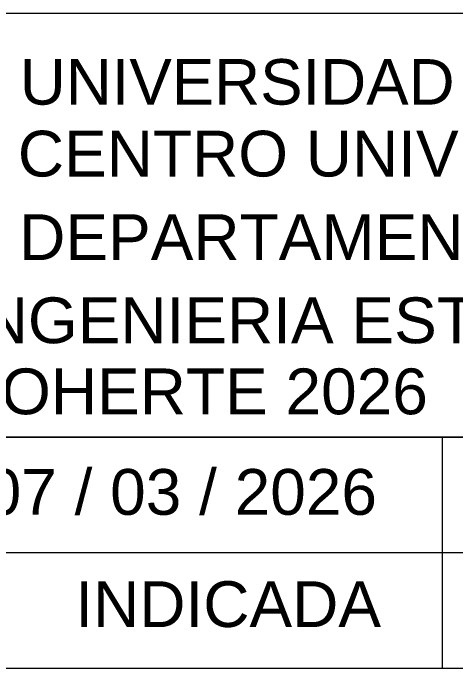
# Model space of a CAD drawing. Header units: millimetres. Extents: x -10 to 320, y -26 to 94.
# Drawn here: x 29.377 to 32.244, y -11.673 to -7.311 of the extents above; entities that cross this region are included whole.
import ezdxf

# ---------------------------------------------------------------- set-up
doc = ezdxf.new("R2010")
doc.units = ezdxf.units.MM
doc.header["$LTSCALE"] = 0.05
doc.layers.add('PDF_0', color=7, linetype='Continuous')
doc.layers.add('PDF_Text', color=7, linetype='Continuous')
doc.styles.add('PDF BaskOldFace', font='arial.ttf')

msp = doc.modelspace()

# ---------------------------------------------------------------- linework, layer by layer
at = {"layer": 'PDF_0', "lineweight": 18}
msp.add_lwpolyline([(39.2819, -8.3104), (39.2819, -7.3113), (27.2843, -7.3113), (27.2843, -14.9644), (39.2819, -14.9644)], close=True, dxfattribs=at)
for points in [[(28.0337, -10.0609), (39.2819, -10.0609), (27.2843, -10.0609)], [(32.157, -10.0609), (32.157, -11.5595)], [(27.2843, -10.8102), (39.2819, -10.8102)], [(27.2843, -11.5595), (39.2819, -11.5595)]]:
    msp.add_lwpolyline(points, dxfattribs=at)

# ---------------------------------------------------------------- texts
at = {"layer": 'PDF_Text', "attachment_point": 4, "style": 'PDF BaskOldFace'}
for s, insert, char_height in [('UNIVERSIDAD DE SAN CARLOS DE GUATEMALA', (29.4181, -7.7574), 0.295346), ('CENTRO UNIVERSITARIO DE OCCIDENTE', (29.4054, -8.2231), 0.297071), ('DEPARTAMENTO DE ESTUDIO POSGRADO', (29.4139, -8.765), 0.297071), ('INGENIERIA ESTRUCTURAL Y SISMORRESITENTE ', (29.0555, -9.3046), 0.297071), ('COHERTE 2026', (28.9971, -9.7658), 0.297071), ('FECHA: 07 / 03 / 2026', (27.5595, -10.4182), 0.297071), ('ESCALA:    INDICADA', (27.5638, -11.1464), 0.297071)]:
    msp.add_mtext(s, dxfattribs=dict(at, insert=insert, char_height=char_height))

doc.saveas('drawing.dxf')
